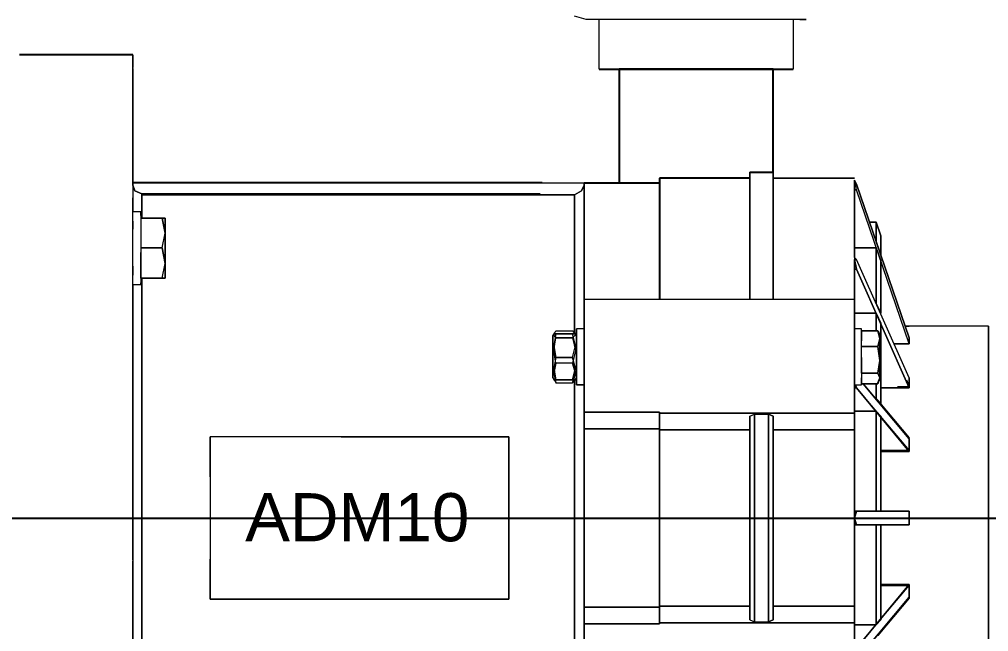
# Model space of a CAD drawing. Header units: inches. Extents: x 13 to 12015, y 11 to 4983.
# Drawn here: x 1334.9 to 1536.3, y 587.4 to 714.6 of the extents above; entities that cross this region are included whole.
import ezdxf

# ---------------------------------------------------------------- set-up
doc = ezdxf.new("R2010")
doc.units = ezdxf.units.IN
doc.header["$MEASUREMENT"] = 0
doc.layers.add('PDF _Геометрия', color=7, linetype='Continuous')
doc.styles.get("Standard").update_dxf_attribs({"font": 'arial.ttf'})

msp = doc.modelspace()

# ---------------------------------------------------------------- linework, layer by layer
for p, q in [((1358.50586, 707.20416), (1334.90913, 707.20418)), ((1455.40345, 704.24896), (1495.68317, 704.24895)), ((1491.54331, 704.24896), (1459.54331, 704.24896)), ((1459.54331, 704.24896), (1459.54331, 680.55585)), ((1491.54331, 682.79343), (1491.54331, 704.24896)), ((1486.6614, 682.7935), (1491.50138, 682.7935)), ((1486.6614, 681.57291), (1467.94658, 681.57291)), ((1467.94658, 681.57291), (1467.94658, 656.34867)), ((1453.72324, 680.55585), (1452.28316, 680.55585)), ((1467.94658, 680.55585), (1453.72324, 680.55585)), ((858.48167, 610.98593), (1657.21842, 610.98593))]:
    msp.add_line(p, q)
at = {"layer": 'PDF _Геометрия', "lineweight": 9}
for points in [[(1454.0472, 714.55622), (1453.09785, 714.55622), (1452.69099, 714.55622), (1450.24979, 715.23433)], [(1497.03933, 714.55622), (1497.98869, 714.55622), (1498.39555, 714.55622), (1497.98869, 714.55622), (1497.03933, 714.55622), (1495.27625, 714.55622), (1492.97068, 714.55622), (1490.25824, 714.55622), (1487.00331, 714.55622), (1483.34152, 714.55622), (1479.54411, 714.55622), (1475.47545, 714.55622), (1471.54242, 714.55622), (1467.745, 714.55622), (1464.08321, 714.55622), (1460.82829, 714.55622), (1457.98023, 714.55622), (1455.81028, 714.55622), (1454.04719, 714.55622), (1453.09784, 714.55622), (1452.69097, 714.55622)], [(1455.40345, 704.24896), (1455.40345, 714.55622)], [(1495.00495, 714.55622), (1494.59808, 714.55622)], [(1495.68317, 714.55622), (1495.68317, 704.24895)], [(1358.50586, 680.7594), (1358.50586, 684.6244), (1358.50586, 691.3373), (1358.50586, 696.82968), (1358.50586, 701.30494), (1358.50586, 704.35626), (1358.50586, 706.39047), (1358.50586, 707.20416), (1358.50586, 706.39047), (1358.50586, 704.55968)], [(1358.50586, 704.35627), (1358.50586, 701.30496), (1358.50586, 696.82969), (1358.50586, 691.33732), (1358.50586, 684.62442), (1358.50586, 680.75941)], [(1491.54331, 684.21749), (1491.54331, 683.40381), (1491.54331, 682.79354)], [(1491.54331, 656.34867), (1491.54331, 664.48552), (1491.54331, 673.63948), (1491.54331, 681.36949), (1491.54331, 684.21738)], [(1358.50586, 680.75934), (1358.50586, 680.14907), (1358.50586, 680.75934), (1443.53593, 680.75934)], [(1519.81898, 647.19478), (1508.83424, 679.13191), (1508.4274, 681.16612), (1508.83424, 680.35244), (1508.4274, 681.16612)], [(1508.42741, 667.13011), (1508.42741, 679.13196), (1508.42741, 680.35249), (1508.42741, 681.16617)], [(1508.42741, 681.16609), (1508.42741, 681.16609)], [(1508.42741, 681.16609), (1508.42741, 681.16609)], [(1358.50586, 680.14912), (1358.50586, 679.33543), (1358.50586, 677.50464), (1358.50586, 674.65674), (1358.50586, 677.50464)], [(1452.28316, 680.55585), (1452.28316, 680.14901), (1452.28316, 680.55585), (1358.50598, 680.55585)], [(1452.28316, 654.72132), (1452.28316, 655.94185), (1452.28316, 663.46843), (1452.28316, 670.38476), (1452.28316, 676.69081), (1452.28316, 680.55585), (1452.28316, 676.69081), (1452.28316, 670.38476), (1452.28316, 663.46843), (1452.28316, 655.94185), (1452.28316, 654.72132), (1452.28316, 654.92474)], [(1452.28316, 680.149), (1452.28316, 679.33531), (1452.28316, 677.50452), (1452.28316, 674.4532), (1452.28316, 670.38478), (1452.28316, 665.29925), (1452.28316, 659.40003), (1452.28316, 652.68713), (1452.28316, 650.24608), (1452.28316, 649.43239), (1452.28316, 647.39818), (1452.28316, 644.34686)], [(1519.81898, 647.19483), (1508.83424, 679.13196), (1508.4274, 679.13196)], [(1508.42741, 679.13196), (1508.83425, 679.13196)], [(1508.42741, 679.13191), (1508.42741, 667.13006), (1508.42741, 665.09585), (1508.42741, 664.689)], [(1519.81895, 648.41536), (1508.8342, 680.35249)], [(1508.83424, 680.35244), (1519.81898, 648.4153)], [(1452.28316, 674.45325), (1452.28316, 677.50457)], [(1358.50586, 659.40015), (1358.50586, 659.80699), (1358.50586, 661.23094), (1358.50586, 663.26515), (1358.50586, 665.70621), (1358.50586, 668.35068), (1358.50586, 670.99516), (1358.50586, 673.02937), (1358.50586, 674.2499), (1358.50586, 674.65674), (1360.13323, 674.65674)], [(1360.13337, 674.65678), (1360.13337, 674.24993), (1360.13337, 673.84309), (1360.13337, 674.65678), (1360.13337, 673.84309), (1360.13337, 672.62256), (1360.13337, 670.99519), (1360.13337, 668.55414), (1360.13337, 665.70624), (1360.13337, 663.26519), (1360.13337, 661.4344), (1360.13337, 660.21387), (1360.13337, 659.40018)], [(1360.13337, 674.65674), (1360.13337, 674.2499), (1360.13337, 673.02937), (1360.13337, 670.99516), (1360.13337, 668.35068), (1360.13337, 665.70621), (1360.13337, 663.26515), (1360.13337, 661.23094), (1360.13337, 659.80699), (1360.13337, 659.40015), (1360.13337, 659.80699)], [(1467.94658, 670.79161), (1467.94658, 676.28399)], [(1365.2189, 673.23285), (1364.60864, 673.23285), (1360.13337, 673.23285), (1364.60864, 673.23285), (1360.13337, 673.23285), (1364.60864, 673.23285)], [(1364.60864, 667.13013), (1365.2189, 670.18145), (1365.2189, 672.41908), (1365.2189, 673.23277)], [(1364.60866, 667.13021), (1365.21893, 670.18153), (1364.60866, 673.23285), (1365.21893, 670.18153), (1365.21893, 672.41917), (1365.21893, 673.23285), (1364.60866, 673.23285)], [(1358.50586, 672.62261), (1358.50586, 670.99524)], [(1512.90255, 672.41902), (1511.47861, 672.41902), (1512.90255, 672.41902), (1512.90255, 671.19849), (1512.90255, 668.3506)], [(1512.9027, 668.3506), (1512.9027, 671.19849), (1512.9027, 672.41902), (1513.91981, 669.57112), (1512.9027, 672.41902), (1513.91981, 669.57112), (1512.9027, 672.41902)], [(1364.60864, 660.82412), (1365.2189, 663.87544), (1365.2189, 667.13018), (1365.2189, 670.1815)], [(1365.2189, 670.18145), (1365.2189, 667.13013), (1365.2189, 663.87539)], [(1364.60866, 660.82409), (1365.21893, 663.87541), (1364.60866, 667.13015), (1365.21893, 663.87541)], [(1508.42741, 665.09585), (1508.42741, 667.13006)], [(1513.91977, 665.70608), (1512.90266, 668.35056)], [(1512.9027, 668.35066), (1513.91981, 665.70618)], [(1364.60864, 660.82404), (1360.13337, 660.82404), (1360.13337, 666.11299), (1360.13337, 660.82404), (1364.60864, 660.82404), (1360.13337, 660.82404), (1364.60864, 660.82404), (1365.2189, 660.82404), (1365.2189, 661.63773), (1365.2189, 663.87536)], [(1452.28316, 665.29925), (1452.28316, 659.40003), (1452.28316, 652.68713), (1452.28316, 650.24608), (1450.65579, 650.24608)], [(1508.83424, 664.68902), (1508.4274, 664.68902), (1508.83424, 662.65481), (1519.81898, 638.04084)], [(1508.42741, 665.09585), (1508.42741, 665.09585)], [(1519.819, 640.07505), (1508.83425, 664.68902), (1508.42741, 664.68902), (1508.42741, 663.67191), (1508.83425, 662.65481)], [(1508.42741, 653.50083), (1508.42741, 662.65479), (1508.42741, 663.67189), (1508.42741, 664.689)], [(1519.81895, 640.07502), (1508.8342, 664.68899)], [(1358.50586, 663.2652), (1358.50586, 661.43441)], [(1365.2189, 663.87544), (1365.2189, 661.63781), (1365.2189, 660.82412)], [(1519.81898, 638.04082), (1508.83424, 662.65479), (1508.4274, 662.65479)], [(1508.42741, 662.65479), (1508.83425, 662.65479)], [(1508.42741, 662.65477), (1508.42741, 653.50082), (1508.42741, 650.24608), (1508.42741, 653.50082)], [(1360.33679, 585.76161), (1360.33679, 593.89846), (1360.33679, 602.44215), (1360.33679, 610.98584), (1360.33679, 619.52953), (1360.33679, 628.07322), (1360.33679, 636.21007), (1360.33679, 643.94008), (1360.33679, 651.05982), (1360.33679, 657.77272), (1360.33679, 660.82404), (1360.33679, 657.77272), (1360.33679, 651.05982), (1360.33679, 643.94008), (1360.33679, 636.21007), (1360.33679, 628.07322), (1360.33679, 619.52953), (1360.33679, 610.98584), (1360.33679, 602.44215), (1360.33679, 593.89846), (1360.33679, 585.76161)], [(1364.60866, 660.82404), (1365.21893, 660.82404), (1364.60866, 660.82404)], [(1364.60866, 660.82404), (1365.21893, 660.82404)], [(1358.50586, 602.23884), (1358.50586, 610.98595), (1358.50586, 619.93648), (1358.50586, 628.6836), (1358.50586, 637.22729), (1358.50586, 645.16071), (1358.50586, 652.6873), (1358.50586, 659.4002)], [(1358.50586, 659.40016), (1358.50586, 652.68726), (1358.50586, 645.16068), (1358.50586, 637.22725), (1358.50586, 628.68355), (1358.50586, 619.93644), (1358.50586, 610.98591), (1358.50586, 602.03537), (1358.50586, 593.28826), (1358.50586, 584.94799), (1358.50586, 576.81114), (1358.50586, 569.28456), (1358.50586, 562.57166), (1358.50586, 569.28456), (1358.50586, 576.81114), (1358.50586, 584.94799), (1358.50586, 593.28826), (1358.50586, 602.03537)], [(1360.13337, 660.21384), (1360.13337, 659.40015), (1358.506, 659.40015)], [(1452.28316, 629.4972), (1452.28316, 631.53141), (1452.28316, 632.95536), (1452.28316, 634.17589), (1452.28316, 636.41352), (1452.28316, 639.26142), (1452.28316, 642.31273), (1452.28316, 645.7709), (1452.28316, 649.02563), (1452.28316, 651.87353), (1452.28316, 654.31459), (1452.28316, 655.73854), (1452.28316, 656.3488), (1452.28316, 656.14538), (1452.28316, 654.92485), (1452.28316, 656.14538), (1452.28316, 656.3488), (1452.28316, 655.73854), (1452.28316, 654.11117), (1452.28316, 651.87353), (1452.28316, 649.02563), (1452.28316, 645.7709), (1452.28316, 642.31273), (1452.28316, 639.26142), (1452.28316, 636.61694), (1452.28316, 634.58273), (1452.28316, 632.95536)], [(1508.42741, 656.34867), (1452.28316, 656.34867)], [(1452.28316, 654.51796), (1452.28316, 654.9248)], [(1513.91977, 653.50089), (1512.90266, 655.53511)], [(1512.9027, 655.53502), (1513.91981, 653.50081)], [(1508.42741, 653.50089), (1512.90268, 653.50089), (1508.42741, 653.50089), (1508.42741, 653.70431)], [(1508.42741, 653.70431), (1508.42741, 653.50089)], [(1519.81895, 650.85632), (1519.00527, 650.85632)], [(1519.0053, 650.85632), (1519.81898, 650.85632)], [(1536.29602, 650.85632), (1536.29602, 650.24605), (1536.29602, 648.41526), (1536.29602, 645.56737), (1536.29602, 641.49894), (1536.29602, 636.61683), (1536.29602, 630.92104), (1536.29602, 624.61498), (1536.29602, 617.90208), (1536.29602, 610.98576), (1536.29602, 617.90208), (1536.29602, 624.61498), (1536.29602, 630.92104), (1536.29602, 636.61683), (1536.29602, 641.49894), (1536.29602, 645.56737), (1536.29602, 648.41526), (1536.29602, 650.24605), (1536.29602, 650.85632), (1519.8189, 650.85632)], [(1445.77353, 648.82226), (1446.18038, 649.43253)], [(1445.97715, 649.22901), (1445.77373, 648.61875)], [(1446.38398, 648.41544), (1445.97714, 649.0257), (1446.18056, 649.43254), (1446.38398, 649.83939)], [(1446.38398, 649.22901), (1445.97714, 646.78796), (1446.38398, 644.34691)], [(1446.38398, 649.22901), (1445.97714, 649.22901), (1446.38398, 649.22901)], [(1446.38398, 649.83933), (1449.84214, 649.83933)], [(1446.38398, 649.22901), (1449.84214, 649.22901)], [(1449.842, 649.83933), (1450.24884, 649.43249), (1450.45226, 649.02564), (1449.842, 648.41538)], [(1449.842, 649.22901), (1450.45226, 649.22901), (1449.842, 649.22901)], [(1449.842, 644.3469), (1450.45226, 646.78795), (1449.842, 649.22901)], [(1450.65586, 648.61878), (1450.65586, 648.8222), (1450.65586, 648.61878), (1450.65586, 647.39825), (1450.65586, 645.56746), (1450.65586, 643.32982), (1450.65586, 641.49903), (1450.65586, 640.27851), (1450.24902, 639.46482)], [(1450.24903, 649.4325), (1450.65588, 648.82224)], [(1450.65586, 640.07508), (1450.65586, 640.68535), (1450.65586, 642.31272), (1450.65586, 644.34693), (1450.65586, 646.58456), (1450.65586, 648.21193), (1450.65586, 648.61878), (1450.45244, 649.22904)], [(1450.65586, 644.3469), (1450.65586, 647.39822), (1450.65586, 649.43243), (1450.65586, 650.24611), (1450.65586, 649.43243), (1450.65586, 648.61874)], [(1450.65586, 648.61871), (1450.65586, 649.43239), (1450.65586, 650.04266), (1450.65586, 649.43239), (1450.65586, 647.6016), (1450.65586, 644.34686), (1450.65586, 641.29555), (1450.65586, 639.46475), (1450.65586, 638.85449), (1450.65586, 639.46475), (1450.65586, 640.07502), (1450.65586, 639.46475), (1450.65586, 638.65107), (1450.65586, 639.46475), (1450.65586, 641.49897), (1450.65586, 644.34686)], [(1450.65586, 648.61885), (1450.65586, 649.02569), (1450.65586, 648.61885)], [(1509.8513, 650.24608), (1508.42735, 650.24608)], [(1508.42741, 644.3469), (1508.42741, 647.39822), (1508.42741, 649.43243), (1508.42741, 650.24611)], [(1509.8513, 644.3469), (1509.8513, 647.39822), (1509.8513, 649.43243), (1509.8513, 650.24611)], [(1509.8513, 647.60171), (1509.8513, 649.4325), (1509.8513, 649.83934)], [(1513.71636, 649.22901), (1513.30951, 649.83928)], [(1513.30953, 649.83925), (1513.51295, 649.63583)], [(1513.71636, 648.82219), (1513.71636, 649.22903), (1513.71636, 648.21193)], [(1513.71636, 645.16055), (1513.71636, 647.39818), (1513.71636, 648.82213)], [(1446.38398, 643.12649), (1445.97714, 645.77097), (1446.38398, 648.41545)], [(1449.842, 648.41544), (1450.45226, 645.77096), (1449.842, 643.12649)], [(1452.28316, 602.23879), (1452.28316, 610.98591), (1452.28316, 619.93644), (1452.28316, 628.68355), (1452.28316, 637.22725), (1452.28316, 638.85461), (1452.28316, 638.65119), (1452.28316, 638.85461), (1452.28316, 640.48198), (1452.28316, 642.92304), (1452.28316, 645.97436), (1452.28316, 646.78804)], [(1513.71636, 640.07508), (1513.71636, 641.49902), (1513.71636, 643.73666), (1513.30951, 646.58456), (1513.71636, 643.73666)], [(1513.71636, 648.21195), (1513.71636, 646.17774), (1513.71636, 643.73668)], [(1519.81895, 647.19484), (1519.81895, 647.8051), (1519.81895, 648.41536), (1519.81895, 647.8051), (1519.81895, 647.19484), (1516.76763, 647.19484)], [(1516.76776, 647.19478), (1519.81908, 647.19478)], [(1509.8513, 641.2956), (1509.8513, 644.34692), (1509.8513, 646.38113)], [(1513.71636, 640.68526), (1513.71636, 642.51605), (1513.71636, 645.16052)], [(1446.38398, 644.3469), (1445.97714, 642.10926), (1446.38398, 639.66821)], [(1446.38398, 643.12645), (1445.97714, 641.09224), (1446.38398, 639.05803), (1449.84214, 639.05803)], [(1449.842, 639.66819), (1450.45226, 642.10925), (1449.842, 644.34688)], [(1449.842, 643.12649), (1450.45226, 641.09228), (1449.842, 639.05807)], [(1452.28316, 644.3469), (1452.28316, 641.499), (1452.28316, 639.46479), (1452.28316, 638.6511)], [(1452.28316, 642.92308), (1452.28316, 643.1265)], [(1508.42741, 644.34692), (1508.42741, 641.49902), (1508.42741, 639.46481), (1508.42741, 638.65113), (1509.85136, 638.65113)], [(1508.42741, 643.94007), (1508.42741, 644.34691)], [(1509.8513, 644.34691), (1509.8513, 641.49902), (1509.8513, 639.4648), (1509.8513, 638.65112), (1509.8513, 638.85454), (1513.30946, 638.85454)], [(1513.71631, 643.73656), (1513.30946, 641.09208), (1509.8513, 641.09208), (1509.8513, 643.93998), (1509.8513, 641.09208), (1513.30946, 641.09208)], [(1513.30953, 641.09208), (1513.71637, 643.73656)], [(1513.30953, 638.85454), (1513.30953, 639.05796), (1513.71637, 640.07507), (1513.71637, 639.66823), (1513.71637, 640.68533)], [(1445.77353, 640.07502), (1445.97696, 639.66818)], [(1446.18057, 639.46485), (1445.77372, 640.27854)], [(1446.38398, 639.66819), (1445.97714, 639.66819), (1446.38398, 639.66819)], [(1445.97715, 639.87168), (1446.18058, 639.46484), (1446.384, 639.05799)], [(1446.38398, 639.66819), (1449.84214, 639.66819)], [(1449.842, 639.05803), (1450.24884, 639.46487), (1450.45226, 639.87171)], [(1449.842, 639.66819), (1450.45226, 639.66819), (1449.842, 639.66819)], [(1450.45224, 639.66819), (1450.65566, 640.07503)], [(1452.28316, 638.6512), (1450.65579, 638.6512)], [(1450.65586, 638.65113), (1452.28323, 638.65113)], [(1452.28316, 640.07502), (1452.28316, 639.46475)], [(1452.28316, 638.85461), (1452.28316, 637.22725), (1452.28316, 628.68355), (1452.28316, 619.93644), (1452.28316, 610.98591), (1452.28316, 602.03537), (1452.28316, 593.28826), (1452.28316, 584.94799), (1452.28316, 583.32062)], [(1452.28316, 583.11712), (1452.28316, 584.74449), (1452.28316, 593.28818), (1452.28316, 602.03529), (1452.28316, 610.98582), (1452.28316, 619.93636), (1452.28316, 628.68347), (1452.28316, 637.02374), (1452.28316, 638.65111)], [(1452.28316, 619.93631), (1452.28316, 628.68342), (1452.28316, 637.02369), (1452.28316, 638.65106)], [(1508.42741, 639.46478), (1508.42741, 640.07504)], [(1508.42741, 633.15878), (1508.42741, 638.04089), (1508.42741, 638.65115)], [(1508.83425, 638.04086), (1508.63082, 638.65113), (1508.83425, 638.04086), (1519.81899, 624.81848)], [(1513.71631, 640.07507), (1513.30946, 638.85454), (1509.8513, 638.85454), (1509.8513, 640.07507), (1509.8513, 638.85454)], [(1509.8513, 639.05795), (1509.8513, 638.85453), (1509.8513, 639.4648), (1509.8513, 640.07506)], [(1510.25813, 638.85454), (1519.81893, 627.46295)], [(1519.81895, 627.463), (1510.25815, 638.85459)], [(1513.30953, 639.05795), (1513.71637, 639.66822)], [(1519.81895, 638.04081), (1519.81895, 639.26133), (1519.81895, 640.07502), (1519.81895, 639.26133), (1519.81895, 638.04081), (1513.91974, 638.04081)], [(1519.20871, 639.66827), (1519.81898, 638.24432), (1517.37792, 638.24432)], [(1517.378, 638.24438), (1519.81905, 638.24438), (1519.81905, 639.26148), (1519.81905, 640.07517)], [(1519.20869, 639.66832), (1519.81895, 638.24438), (1519.81895, 639.26148), (1519.81895, 640.07517)], [(1519.81898, 624.81851), (1508.83424, 638.04089), (1508.4274, 638.04089)], [(1508.42741, 633.15879), (1508.42741, 622.98773), (1508.42741, 612.40982), (1508.42741, 622.98773), (1508.42741, 633.15879), (1508.42741, 638.0409)], [(1508.42741, 638.04089), (1508.83425, 638.04089)], [(1513.91977, 638.04089), (1519.81898, 638.04089)], [(1511.88543, 634.37932), (1519.81886, 625.02195)], [(1511.88552, 634.37929), (1519.81895, 625.02191), (1519.81895, 626.24244), (1519.81895, 627.66639)], [(1513.91977, 634.78607), (1512.90266, 635.80318)], [(1512.9027, 635.80314), (1513.91981, 634.78603)], [(1467.94658, 632.95536), (1452.28315, 632.95536)], [(1452.28316, 632.95543), (1467.9466, 632.95543)], [(1452.28316, 629.49721), (1452.28316, 620.34325), (1452.28316, 610.98587), (1452.28316, 601.6285), (1452.28316, 592.47454), (1452.28316, 601.83192), (1452.28316, 610.98587), (1452.28316, 620.34325), (1452.28316, 629.49721), (1452.28316, 631.53142), (1452.28316, 632.95537)], [(1467.94658, 632.95543), (1467.94658, 631.53148), (1467.94658, 629.49727)], [(1467.94658, 629.49713), (1467.94658, 620.34318), (1467.94658, 610.9858), (1467.94658, 601.62842), (1467.94658, 592.47447), (1467.94658, 601.62842), (1467.94658, 610.9858), (1467.94658, 620.13975), (1467.94658, 629.49713), (1467.94658, 631.53134), (1467.94658, 632.95529)], [(1467.94658, 629.29386), (1467.94658, 631.53149), (1467.94658, 632.75202), (1467.94658, 631.53149), (1467.94658, 629.29386), (1467.94658, 627.86991)], [(1467.94658, 632.75188), (1467.94658, 631.53135), (1467.94658, 629.29372), (1486.66133, 629.29372), (1467.94658, 629.29372)], [(1467.94658, 629.29369), (1467.94658, 624.81843), (1467.94658, 629.29369), (1467.94658, 631.53133), (1467.94658, 632.75185)], [(1508.42741, 632.75195), (1467.94659, 632.75195)], [(1467.94659, 632.75188), (1508.42741, 632.75188), (1508.42741, 631.53135), (1508.42741, 629.29372), (1508.42741, 620.13976), (1508.42741, 610.98581), (1508.42741, 601.62843), (1508.42741, 592.6779), (1508.42741, 601.83185), (1508.42741, 610.98581), (1508.42741, 620.13976), (1508.42741, 629.29372), (1508.42741, 631.53135), (1508.42741, 632.75188)], [(1486.6614, 593.49157), (1486.6614, 600.40789), (1486.6614, 610.9858), (1486.6614, 621.5637), (1486.6614, 632.1416), (1487.67851, 632.54845)], [(1486.6614, 632.1416), (1487.67851, 632.54845), (1490.5264, 632.54845), (1491.54351, 632.1416), (1491.54351, 631.53134), (1491.54351, 630.92108)], [(1487.67846, 632.54853), (1490.52636, 632.54853)], [(1491.54335, 632.14169), (1490.52624, 632.54853), (1490.52624, 621.97063), (1490.52624, 610.98588), (1490.52624, 600.00114), (1490.52624, 593.49166), (1490.52624, 600.00114), (1490.52624, 610.98588), (1490.52624, 621.97063), (1490.52624, 632.54853)], [(1498.45977, 629.29387), (1508.42741, 629.29387), (1508.42741, 631.5315), (1508.42741, 632.54861), (1508.42741, 622.98781), (1508.42741, 612.61333), (1508.42741, 622.98781), (1508.42741, 632.54861), (1508.42741, 631.5315), (1508.42741, 629.29387)], [(1509.64789, 633.15885), (1512.90263, 633.15885), (1513.91974, 632.14174)], [(1512.9027, 633.15885), (1509.64796, 633.15885)], [(1513.91977, 632.14178), (1512.90266, 633.15889)], [(1519.81903, 612.4099), (1513.91981, 612.4099), (1512.9027, 612.4099), (1512.9027, 622.9878), (1512.9027, 633.15886), (1512.9027, 622.9878), (1512.9027, 612.4099), (1513.91981, 612.4099)], [(1491.54331, 593.49159), (1491.54331, 602.03528), (1491.54331, 614.44398), (1491.54331, 626.85267), (1491.54331, 632.14162)], [(1491.54331, 632.1416), (1491.54331, 631.53134), (1491.54331, 630.92108)], [(1467.94658, 629.49721), (1452.28315, 629.49721)], [(1452.28316, 592.47453), (1452.28316, 601.62848), (1452.28316, 610.98586), (1452.28316, 620.34323), (1452.28316, 629.49719), (1452.28316, 620.13981), (1452.28316, 610.98586), (1452.28316, 601.62848), (1452.28316, 592.47453), (1452.28316, 590.44031), (1452.28316, 589.01637)], [(1452.28316, 629.49713), (1467.9466, 629.49713)], [(1467.94658, 592.4746), (1467.94658, 601.62856), (1467.94658, 610.98593), (1467.94658, 620.34331), (1467.94658, 629.49726), (1467.94658, 620.34331), (1467.94658, 610.98593), (1467.94658, 601.83198), (1467.94658, 592.4746), (1467.94658, 590.44039), (1467.94658, 589.01644)], [(1467.94658, 629.29379), (1467.94658, 627.86984)], [(1467.94659, 589.21985), (1508.42741, 589.21985), (1508.42741, 590.44038), (1508.42741, 592.67801), (1508.42741, 601.83197), (1508.42741, 610.98592), (1508.42741, 620.3433), (1508.42741, 629.29383), (1508.42741, 620.13988), (1508.42741, 610.98592), (1508.42741, 601.83197), (1508.42741, 592.67801), (1508.42741, 590.44038), (1508.42741, 589.21985)], [(1486.6614, 628.48016), (1486.6614, 621.56384), (1486.6614, 610.98594), (1486.6614, 600.40803), (1486.6614, 589.83013), (1487.67851, 589.42329)], [(1491.54335, 589.83004), (1490.52624, 589.4232), (1490.52624, 600.0011), (1490.52624, 610.98585), (1490.52624, 621.9706), (1490.52624, 628.48007), (1490.52624, 621.9706), (1490.52624, 610.98585), (1490.52624, 600.0011), (1490.52624, 589.4232)], [(1491.54331, 628.48014), (1491.54331, 619.93645), (1491.54331, 607.52775), (1491.54331, 595.11906), (1491.54331, 589.83011)], [(1508.42741, 629.29379), (1498.45977, 629.29379)], [(1374.57611, 619.52963), (1374.57611, 627.8699), (1374.57611, 594.10198), (1374.57611, 602.44225)], [(1436.61958, 627.8699), (1374.57611, 627.8699), (1374.57611, 594.10198)], [(1436.61974, 602.44217), (1436.61974, 594.1019), (1436.61974, 627.86983), (1436.61974, 594.1019), (1374.57627, 594.1019)], [(1401.79079, 627.8699), (1436.61974, 627.86983), (1401.79079, 627.8699)], [(1436.61974, 619.52956), (1436.61974, 627.86983)], [(1519.81895, 624.81853), (1519.81895, 626.24247), (1519.81895, 627.463), (1519.81895, 626.24247), (1519.81895, 624.81853), (1513.91974, 624.81853)], [(1513.91977, 625.02191), (1519.81898, 625.02191), (1519.81898, 626.24244), (1519.81898, 627.66639)], [(1519.81895, 625.02191), (1513.91974, 625.02191)], [(1513.91977, 624.81843), (1519.81898, 624.81843)], [(1374.57611, 619.32614), (1374.57611, 610.98587), (1374.57611, 602.6456)], [(1436.61974, 602.64566), (1436.61974, 610.98593), (1436.61974, 619.3262)], [(1452.28316, 619.73294), (1452.28316, 610.98582), (1452.28316, 602.03529), (1452.28316, 593.28818), (1452.28316, 584.74449), (1452.28316, 583.11712), (1452.28316, 583.32054), (1452.28316, 583.11712), (1452.28316, 581.48975), (1452.28316, 579.04869), (1452.28316, 575.99737), (1452.28316, 575.18369)], [(1467.94658, 620.1398), (1467.94658, 612.61321)], [(1512.90266, 612.4099), (1508.83424, 612.4099), (1508.4274, 612.4099)], [(1519.81898, 609.56193), (1508.83424, 609.56193), (1508.4274, 610.98587), (1508.83424, 612.40982), (1508.4274, 612.40982)], [(1508.83424, 612.40982), (1508.4274, 612.00298), (1508.4274, 610.98587)], [(1519.81898, 612.40981), (1508.83424, 612.40981), (1508.4274, 610.98586), (1508.83424, 609.56191), (1508.4274, 609.56191)], [(1508.42741, 610.98595), (1508.42741, 612.00305), (1508.42741, 612.4099), (1508.83425, 612.4099)], [(1508.42741, 612.4099), (1508.83425, 612.4099), (1512.90268, 612.4099)], [(1508.42741, 610.9859), (1508.42741, 612.00301), (1508.83425, 612.40985)], [(1508.83425, 612.40982), (1508.42741, 612.40982), (1508.42741, 612.00298), (1508.42741, 610.98587)], [(1513.91979, 612.40982), (1512.90268, 612.40982), (1508.42741, 612.40982), (1508.83425, 612.40982), (1519.819, 612.40982)], [(1512.9027, 612.40982), (1508.42744, 612.40982)], [(1508.8342, 612.40982), (1519.81895, 612.40982), (1519.81895, 610.98587), (1519.81895, 609.56193)], [(1508.8342, 609.56191), (1519.81895, 609.56191), (1519.81895, 610.98586), (1519.81895, 612.40981)], [(1508.83424, 612.4099), (1519.81898, 612.4099)], [(1512.90266, 612.40982), (1513.91977, 612.40982), (1519.81898, 612.40982), (1519.81898, 611.59614), (1519.81898, 610.98587)], [(1519.81895, 610.9859), (1519.81895, 611.79959), (1519.81895, 612.40985), (1513.91974, 612.40985)], [(1519.81895, 612.40982), (1513.91974, 612.40982)], [(1508.83424, 609.56191), (1508.4274, 609.96875), (1508.4274, 610.98586)], [(1508.83425, 609.56191), (1508.42741, 609.56191), (1508.42741, 609.96875), (1508.42741, 610.98586)], [(1508.42741, 610.98583), (1508.42741, 609.96872), (1508.83425, 609.56188)], [(1508.42741, 610.98578), (1508.42741, 609.96868), (1508.42741, 609.56183), (1508.83425, 609.56183)], [(1512.90266, 609.56191), (1513.91977, 609.56191), (1519.81898, 609.56191), (1519.81898, 610.37559), (1519.81898, 610.98586)], [(1519.81895, 610.98583), (1519.81895, 610.17214), (1519.81895, 609.56188), (1513.91974, 609.56188)], [(1536.29602, 571.11541), (1536.29602, 571.72568), (1536.29602, 573.55647), (1536.29602, 576.40437), (1536.29602, 580.47279), (1536.29602, 585.3549), (1536.29602, 591.05069), (1536.29602, 597.35675), (1536.29602, 604.06965), (1536.29602, 610.98597), (1536.29602, 604.06965), (1536.29602, 597.35675), (1536.29602, 591.05069), (1536.29602, 585.3549), (1536.29602, 580.47279), (1536.29602, 576.40437), (1536.29602, 573.55647), (1536.29602, 571.72568), (1536.29602, 571.11541), (1519.8189, 571.11541)], [(1467.94658, 601.83194), (1467.94658, 609.35852)], [(1498.45977, 592.67786), (1508.42741, 592.67786), (1508.42741, 590.44023), (1508.42741, 589.42313), (1508.42741, 598.98392), (1508.42741, 609.35841), (1508.42741, 598.98392), (1508.42741, 589.42313), (1508.42741, 590.44023), (1508.42741, 592.67786)], [(1512.90266, 609.56183), (1508.83424, 609.56183), (1508.4274, 609.56183)], [(1508.42741, 588.81294), (1508.42741, 598.98401), (1508.42741, 609.56191), (1508.42741, 598.98401), (1508.42741, 588.81294), (1508.42741, 583.93083)], [(1513.91979, 609.56191), (1512.90268, 609.56191), (1508.42741, 609.56191), (1508.83425, 609.56191), (1519.819, 609.56191)], [(1508.42741, 609.56183), (1508.83425, 609.56183), (1512.90268, 609.56183)], [(1512.9027, 609.56191), (1508.42744, 609.56191)], [(1508.83424, 609.56183), (1519.81898, 609.56183)], [(1519.81903, 609.56183), (1513.91981, 609.56183), (1512.9027, 609.56183), (1512.9027, 598.98393), (1512.9027, 588.81287), (1512.9027, 598.98393), (1512.9027, 609.56183), (1513.91981, 609.56183)], [(1519.81895, 609.56191), (1513.91974, 609.56191)], [(1452.28316, 602.03542), (1452.28316, 593.28831), (1452.28316, 584.94804), (1452.28316, 583.32067)], [(1467.94658, 592.67804), (1467.94658, 597.15331), (1467.94658, 592.67804), (1467.94658, 590.4404), (1467.94658, 589.21988)], [(1519.81898, 597.15322), (1508.83424, 583.93084), (1508.4274, 583.93084)], [(1508.83425, 583.93087), (1508.63082, 583.3206), (1508.83425, 583.93087), (1519.81899, 597.15325)], [(1511.88543, 587.59241), (1519.81886, 596.94978)], [(1511.88552, 587.59244), (1519.81895, 596.94982), (1519.81895, 595.72929), (1519.81895, 594.30534)], [(1519.81895, 597.15321), (1519.81895, 595.72926), (1519.81895, 594.50873), (1519.81895, 595.72926), (1519.81895, 597.15321), (1513.91974, 597.15321)], [(1519.81895, 596.94982), (1513.91974, 596.94982)], [(1513.91977, 597.15331), (1519.81898, 597.15331)], [(1513.91977, 596.94982), (1519.81898, 596.94982), (1519.81898, 595.72929), (1519.81898, 594.30534)], [(1374.57611, 594.1019), (1436.61958, 594.1019), (1374.57611, 594.1019)], [(1467.94658, 592.67794), (1467.94658, 594.10189)], [(1467.94658, 592.67787), (1467.94658, 590.44024), (1467.94658, 589.21971), (1467.94658, 590.44024), (1467.94658, 592.67787), (1467.94658, 594.10182)], [(1510.25813, 583.11719), (1519.81893, 594.50878)], [(1519.81895, 594.50873), (1510.25815, 583.11714)], [(1467.94658, 592.47453), (1452.28315, 592.47453)], [(1452.28316, 592.4746), (1467.9466, 592.4746)], [(1452.28316, 592.47453), (1452.28316, 590.44032), (1452.28316, 589.01637), (1452.28316, 587.79585), (1452.28316, 585.55821)], [(1467.94658, 589.21985), (1467.94658, 590.44038), (1467.94658, 592.67801), (1486.66133, 592.67801), (1467.94658, 592.67801)], [(1467.94658, 589.0163), (1467.94658, 590.44025), (1467.94658, 592.47446)], [(1508.42741, 592.67794), (1498.45977, 592.67794)], [(1486.6614, 589.83013), (1487.67851, 589.42329), (1490.5264, 589.42329), (1491.54351, 589.83013), (1491.54351, 590.44039), (1491.54351, 591.05066)], [(1491.54331, 589.83013), (1491.54331, 590.44039), (1491.54331, 591.05066)], [(1467.94658, 589.01637), (1452.28315, 589.01637)], [(1452.28316, 587.389), (1452.28316, 589.01637)], [(1452.28316, 589.0163), (1467.9466, 589.0163)], [(1508.42741, 589.21979), (1467.94659, 589.21979)], [(1487.67846, 589.4232), (1490.52636, 589.4232)], [(1508.42741, 585.35485), (1508.42741, 587.59248), (1508.42741, 589.21985), (1508.42741, 587.99933), (1508.42741, 585.76169)], [(1508.42741, 588.81295), (1508.42741, 583.93084), (1508.42741, 583.32058)], [(1509.64789, 588.81289), (1512.90263, 588.81289), (1513.91974, 589.82999)], [(1512.9027, 588.81289), (1509.64796, 588.81289)], [(1513.91977, 589.82995), (1512.90266, 588.81284)]]:
    msp.add_lwpolyline(points, dxfattribs=at)
for points in [[(1486.6614, 656.34874), (1486.6614, 662.85822), (1486.6614, 670.3848), (1486.6614, 677.0977), (1486.6614, 682.7935), (1486.6614, 677.0977), (1486.6614, 670.3848), (1486.6614, 662.85822)], [(1491.54331, 656.34878), (1491.54331, 663.2651), (1491.54331, 671.19853), (1491.54331, 678.11485), (1491.54331, 684.21749), (1491.54331, 678.11485), (1491.54331, 671.19853), (1491.54331, 663.06168)], [(1491.54331, 656.34874), (1491.54331, 662.85822), (1491.54331, 670.3848), (1491.54331, 677.0977), (1491.54331, 682.7935), (1491.54331, 677.0977), (1491.54331, 670.3848), (1491.54331, 662.85822)], [(1508.42727, 681.57291), (1491.54331, 681.57291)], [(1443.12922, 678.31838), (1360.33679, 678.31838), (1358.91284, 678.92865), (1358.50599, 680.14917), (1358.91284, 678.92865), (1360.33679, 678.31838), (1360.33679, 677.30128), (1360.33679, 675.47048), (1360.33679, 673.23285), (1360.33679, 675.47048), (1360.33679, 677.30128), (1360.33679, 678.31838)], [(1360.33685, 678.11489), (1450.24903, 678.11489), (1450.24903, 677.30121), (1450.24903, 675.47042), (1450.24903, 672.4191), (1450.24903, 668.35068), (1450.24903, 663.46857), (1450.24903, 657.77277), (1450.24903, 651.05987), (1450.24903, 649.22908), (1450.24903, 651.05987), (1450.24903, 657.77277), (1450.24903, 663.46857), (1450.24903, 668.35068), (1450.24903, 672.4191), (1450.24903, 675.47042), (1450.24903, 677.30121), (1450.24903, 678.11489), (1451.67298, 678.92858), (1452.28325, 680.14911), (1451.67298, 678.92858), (1450.24903, 678.11489)], [(1364.60864, 673.23285), (1365.2189, 673.23285)], [(1365.2189, 663.87544), (1365.2189, 661.63781), (1365.2189, 660.82412), (1365.2189, 661.84123), (1365.2189, 663.87544), (1365.2189, 666.72334), (1365.2189, 670.1815), (1365.2189, 672.62255), (1365.2189, 673.23282), (1365.2189, 672.41913), (1365.2189, 670.1815), (1365.2189, 667.53702)], [(1365.2189, 667.13015), (1365.2189, 669.57121), (1365.2189, 671.19858), (1365.2189, 671.80884), (1365.2189, 671.19858), (1365.2189, 669.57121), (1365.2189, 667.13015), (1365.2189, 664.48568), (1365.2189, 662.85831), (1365.2189, 662.45146), (1365.2189, 662.85831), (1365.2189, 664.48568)], [(1365.2189, 667.13015), (1365.2189, 669.36779), (1365.2189, 671.19858), (1365.2189, 671.80884), (1365.2189, 671.19858), (1365.2189, 669.36779), (1365.2189, 667.13015), (1365.2189, 664.6891), (1365.2189, 663.06173), (1365.2189, 662.45146), (1365.2189, 663.06173), (1365.2189, 664.6891)], [(1513.91977, 665.70613), (1513.91977, 668.55403), (1513.91977, 669.57114), (1512.90266, 672.41903), (1513.91977, 669.57114), (1513.91977, 668.55403)], [(1364.60864, 667.13015), (1360.13337, 667.13015)], [(1512.90268, 667.13008), (1508.42741, 667.13008)], [(1513.91981, 664.4856), (1512.9027, 667.13008), (1512.9027, 662.04455), (1512.9027, 655.53507), (1512.9027, 662.04455), (1512.9027, 667.13008)], [(1508.83424, 664.68902), (1508.4274, 665.09586), (1508.4274, 664.68902)], [(1513.91977, 653.50086), (1513.91977, 659.80692), (1513.91977, 664.48561), (1513.91977, 659.80692)], [(1508.42741, 632.75188), (1508.42741, 633.97241), (1508.42741, 636.21004), (1508.42741, 639.05794), (1508.42741, 642.31268), (1508.42741, 645.77084), (1508.42741, 649.02558), (1508.42741, 652.0769), (1508.42741, 654.31453), (1508.42741, 655.9419), (1508.42741, 656.34874), (1508.42741, 656.14532), (1508.42741, 654.72137), (1508.42741, 654.31453), (1508.42741, 655.73848), (1508.42741, 654.31453), (1508.42741, 654.72137), (1508.42741, 655.9419), (1508.42741, 656.34874), (1508.42741, 655.9419), (1508.42741, 654.31453), (1508.42741, 651.87347), (1508.42741, 649.02558), (1508.42741, 645.77084), (1508.42741, 642.10926), (1508.42741, 639.05794), (1508.42741, 636.61688), (1508.42741, 634.37925)], [(1513.91981, 651.46668), (1512.9027, 653.50089), (1512.9027, 649.83931), (1512.9027, 653.50089)], [(1513.91977, 634.78612), (1513.91977, 643.53323), (1513.91977, 651.46666), (1513.91977, 643.53323)], [(1445.77353, 641.49909), (1445.77353, 643.32988), (1445.77353, 645.56751), (1445.77353, 647.3983), (1445.77353, 648.61883), (1445.77353, 648.82225), (1445.77353, 648.61883), (1445.77353, 647.3983), (1445.77353, 645.56751), (1445.77353, 643.32988), (1445.77353, 641.49909), (1445.77353, 640.27856)], [(1445.77353, 644.3469), (1445.77353, 642.10926), (1445.77353, 640.68531), (1445.77353, 640.07505), (1445.77353, 640.68531), (1445.77353, 642.10926), (1445.77353, 644.3469), (1445.77353, 646.78795), (1445.77353, 648.2119), (1445.77353, 648.61874), (1445.77353, 648.2119), (1445.77353, 646.78795)], [(1445.77353, 644.3469), (1445.77353, 642.31268), (1445.77353, 640.68531), (1445.77353, 640.07505), (1445.77353, 640.68531), (1445.77353, 642.31268), (1445.77353, 644.3469), (1445.77353, 646.58453), (1445.77353, 648.2119), (1445.77353, 648.61874), (1445.77353, 648.2119), (1445.77353, 646.58453)], [(1449.84214, 648.41544), (1446.38398, 648.41544), (1445.97714, 649.0257), (1446.38398, 649.83939), (1449.84214, 649.83939), (1450.4524, 649.0257)], [(1449.84214, 649.22901), (1446.38398, 649.22901), (1445.97714, 649.22901), (1446.38398, 649.22901), (1449.84214, 649.22901), (1450.4524, 649.22901)], [(1449.84214, 649.22901), (1446.38398, 649.22901), (1445.97714, 646.78796), (1446.38398, 644.34691), (1449.84214, 644.34691), (1450.4524, 646.78796)], [(1450.24903, 649.63593), (1450.24903, 649.22909)], [(1450.65586, 640.27858), (1450.65586, 638.85463), (1450.65586, 640.482), (1450.65586, 642.92306), (1450.65586, 645.56753), (1450.65586, 648.61885), (1450.65586, 649.02569), (1450.65586, 648.61885), (1450.65586, 645.97437), (1450.65586, 642.92306), (1450.65586, 640.482), (1450.65586, 638.85463), (1450.65586, 638.65121), (1450.65586, 638.85463)], [(1509.8513, 649.83934), (1509.8513, 647.80512)], [(1513.30946, 649.83925), (1509.8513, 649.83925)], [(1513.30953, 649.83928), (1513.71637, 648.21191), (1513.30953, 646.58454), (1513.71637, 648.21191)], [(1513.71636, 640.68526), (1513.71636, 643.53315), (1513.71636, 645.77079), (1513.71636, 647.39816), (1513.71636, 648.21184), (1513.71636, 648.61868), (1513.71636, 648.21184), (1513.71636, 645.36395), (1513.71636, 643.12631), (1513.71636, 641.49894), (1513.71636, 640.48184), (1513.71636, 640.27841)], [(1445.77353, 641.49909), (1445.77353, 644.14356), (1445.77353, 646.17777), (1445.77353, 647.3983), (1445.77353, 648.21199), (1445.77353, 647.3983), (1445.77353, 644.75383), (1445.77353, 642.71961), (1445.77353, 641.49909), (1445.77353, 640.6854)], [(1445.77353, 642.51625), (1445.77353, 641.49915), (1445.77353, 642.51625), (1445.77353, 644.55047), (1445.77353, 646.58468), (1445.77353, 647.39836), (1445.77353, 646.58468), (1445.77353, 644.55047)], [(1445.77353, 647.39819), (1445.77353, 646.38109), (1445.77353, 644.34688), (1445.77353, 642.31266), (1445.77353, 641.49898), (1445.77353, 642.31266), (1445.77353, 644.34688), (1445.77353, 646.38109)], [(1445.77353, 647.39819), (1445.77353, 645.97425), (1445.77353, 644.34688), (1445.77353, 642.92293), (1445.77353, 641.49898), (1445.77353, 642.92293), (1445.77353, 644.34688), (1445.77353, 645.97425)], [(1445.77353, 642.51625), (1445.77353, 641.90599), (1445.77353, 642.51625), (1445.77353, 643.9402), (1445.77353, 646.58468), (1445.77353, 646.99152), (1445.77353, 646.58468), (1445.77353, 644.95731)], [(1449.84214, 643.12649), (1446.38398, 643.12649), (1445.97714, 645.77097), (1446.38398, 648.41545), (1449.84214, 648.41545), (1450.4524, 645.77097)], [(1452.28316, 632.95539), (1452.28316, 634.17591), (1452.28316, 636.41355), (1452.28316, 639.26144), (1452.28316, 642.51618), (1452.28316, 645.77092), (1452.28316, 646.78803), (1452.28316, 645.97435), (1452.28316, 642.31276), (1452.28316, 639.26144), (1452.28316, 636.82039), (1452.28316, 634.58276)], [(1513.30946, 646.58454), (1509.8513, 646.58454)], [(1513.71636, 640.88867), (1513.71636, 641.09209), (1513.71636, 642.31262), (1513.71636, 643.93999), (1513.71636, 645.77078), (1513.71636, 647.19473), (1513.71636, 648.00841), (1513.71636, 647.80499), (1513.71636, 646.58446), (1513.71636, 644.95709), (1513.71636, 643.1263), (1513.71636, 641.49893)], [(1513.71636, 640.88867), (1513.71636, 641.70235), (1513.71636, 642.71946), (1513.71636, 643.93999), (1513.71636, 645.16052), (1513.71636, 646.58446), (1513.71636, 648.00841), (1513.71636, 646.99131), (1513.71636, 645.9742), (1513.71636, 644.95709), (1513.71636, 643.73657), (1513.71636, 642.31262)], [(1536.29602, 645.56751), (1536.29602, 641.49909), (1536.29602, 636.61698), (1536.29602, 630.92118), (1536.29602, 624.61513), (1536.29602, 617.90222), (1536.29602, 610.9859), (1536.29602, 617.90222), (1536.29602, 624.61513), (1536.29602, 630.92118), (1536.29602, 636.61698), (1536.29602, 641.49909)], [(1449.84214, 644.3469), (1446.38398, 644.3469), (1445.97714, 642.10926), (1446.38398, 639.66821), (1449.84214, 639.66821), (1450.4524, 642.10926)], [(1449.84214, 639.05803), (1450.4524, 641.09224), (1449.84214, 643.12645), (1446.38398, 643.12645), (1445.97714, 641.09224), (1446.38398, 639.05803)], [(1513.30951, 641.09212), (1513.71636, 640.07502)], [(1449.84214, 639.66819), (1450.4524, 639.66819), (1449.84214, 639.66819), (1446.38398, 639.66819), (1445.97714, 639.66819), (1446.38398, 639.66819)], [(1450.24903, 639.66832), (1450.24903, 636.21016), (1450.24903, 628.07331), (1450.24903, 619.52962), (1450.24903, 610.98593), (1450.24903, 602.44224), (1450.24903, 593.89855), (1450.24903, 585.7617), (1450.24903, 582.30354), (1450.24903, 585.7617), (1450.24903, 593.89855), (1450.24903, 602.44224), (1450.24903, 610.98593), (1450.24903, 619.52962), (1450.24903, 628.07331), (1450.24903, 636.21016)], [(1450.24903, 582.30341), (1450.24903, 585.76157), (1450.24903, 593.89842), (1450.24903, 602.44211), (1450.24903, 610.9858), (1450.24903, 619.52949), (1450.24903, 628.07318), (1450.24903, 636.21003), (1450.24903, 639.66819), (1450.24903, 636.21003), (1450.24903, 628.07318), (1450.24903, 619.52949), (1450.24903, 610.9858), (1450.24903, 602.44211), (1450.24903, 593.89842), (1450.24903, 585.76157)], [(1512.9027, 635.80322), (1512.9027, 638.85454)], [(1513.91979, 634.78612), (1513.30953, 635.39639), (1519.81901, 627.66638), (1513.30953, 635.39639)], [(1513.91977, 635.59983), (1513.91977, 634.78615)], [(1452.28316, 629.49721), (1452.28316, 631.53142), (1452.28316, 632.95537), (1467.9466, 632.95537), (1467.9466, 631.53142), (1467.9466, 629.49721)], [(1452.28316, 632.95536), (1452.28316, 631.53141), (1452.28316, 629.4972), (1467.9466, 629.4972), (1467.9466, 631.53141), (1467.9466, 632.95536)], [(1469.16711, 632.75202), (1467.94658, 632.75202)], [(1487.67846, 593.49166), (1487.67846, 600.00114), (1487.67846, 610.98588), (1487.67846, 621.97063), (1487.67846, 632.54853), (1487.67846, 621.97063), (1487.67846, 610.98588), (1487.67846, 600.00114)], [(1512.90268, 633.15877), (1508.42741, 633.15877)], [(1513.91981, 632.14166), (1512.9027, 633.15877), (1512.9027, 622.98771), (1512.9027, 612.40981), (1512.9027, 622.98771), (1512.9027, 633.15877)], [(1486.6614, 593.49157), (1486.6614, 600.40789), (1486.6614, 610.9858), (1486.6614, 621.5637), (1486.6614, 632.1416), (1486.6614, 619.73291), (1486.6614, 607.32421), (1486.6614, 595.11894)], [(1486.6614, 630.92108), (1486.6614, 631.53134), (1486.6614, 632.1416), (1486.6614, 631.53134)], [(1486.6614, 593.49152), (1486.6614, 600.81468), (1486.6614, 610.98574), (1486.6614, 620.95338), (1486.6614, 630.92102), (1486.6614, 620.95338), (1486.6614, 610.98574), (1486.6614, 600.81468)], [(1491.54331, 593.49157), (1491.54331, 600.40789), (1491.54331, 610.9858), (1491.54331, 621.5637), (1491.54331, 632.1416), (1491.54331, 621.5637), (1491.54331, 610.9858), (1491.54331, 600.40789)], [(1491.54331, 593.49152), (1491.54331, 601.0181), (1491.54331, 610.98574), (1491.54331, 620.95338), (1491.54331, 630.92102), (1491.54331, 620.95338), (1491.54331, 610.98574), (1491.54331, 600.81468)], [(1513.91977, 632.14176), (1513.91977, 622.37754), (1513.91977, 612.4099), (1513.91977, 622.37754)], [(1513.91977, 612.40974), (1513.91977, 622.37738), (1513.91977, 632.1416), (1513.91977, 622.37738)], [(1467.94651, 629.29379), (1479.74494, 629.29379)], [(1486.6614, 628.48022), (1486.6614, 621.15705), (1486.6614, 610.98599), (1486.6614, 601.01835), (1486.6614, 591.05071), (1486.6614, 601.01835), (1486.6614, 610.98599), (1486.6614, 621.15705)], [(1486.6614, 628.48016), (1486.6614, 621.56384), (1486.6614, 610.98594), (1486.6614, 600.40803), (1486.6614, 589.83013), (1486.6614, 602.23882), (1486.6614, 614.64752), (1486.6614, 626.85279)], [(1487.67846, 628.48007), (1487.67846, 621.9706), (1487.67846, 610.98585), (1487.67846, 600.0011), (1487.67846, 589.4232), (1487.67846, 600.0011), (1487.67846, 610.98585), (1487.67846, 621.9706)], [(1508.42727, 629.29372), (1491.54331, 629.29372)], [(1491.54331, 628.48022), (1491.54331, 620.95363), (1491.54331, 610.98599), (1491.54331, 601.01835), (1491.54331, 591.05071), (1491.54331, 601.01835), (1491.54331, 610.98599), (1491.54331, 621.15705)], [(1491.54331, 628.48016), (1491.54331, 621.56384), (1491.54331, 610.98594), (1491.54331, 600.40803), (1491.54331, 589.83013), (1491.54331, 600.40803), (1491.54331, 610.98594), (1491.54331, 621.56384)], [(1436.61974, 594.1019), (1436.61974, 602.44217), (1436.61974, 610.98587), (1436.61974, 619.52956), (1436.61974, 627.86983), (1374.57627, 627.86983), (1374.57627, 619.52956), (1374.57627, 610.98587), (1374.57627, 602.44217), (1374.57627, 594.1019)], [(1536.29602, 576.40422), (1536.29602, 580.47264), (1536.29602, 585.35475), (1536.29602, 591.05055), (1536.29602, 597.35661), (1536.29602, 604.06951), (1536.29602, 610.98583), (1536.29602, 604.06951), (1536.29602, 597.35661), (1536.29602, 591.05055), (1536.29602, 585.35475), (1536.29602, 580.47264)], [(1513.91981, 589.83007), (1512.9027, 588.81296), (1512.9027, 598.98402), (1512.9027, 609.56193), (1512.9027, 598.98402), (1512.9027, 588.81296)], [(1513.91977, 609.56199), (1513.91977, 599.59435), (1513.91977, 589.83013), (1513.91977, 599.59435)], [(1513.91977, 589.82998), (1513.91977, 599.59419), (1513.91977, 609.56183), (1513.91977, 599.59419)], [(1513.91979, 587.18561), (1513.30953, 586.57534), (1519.81901, 594.30535), (1513.30953, 586.57534)], [(1452.28316, 589.01637), (1452.28316, 590.44032), (1452.28316, 592.47453), (1467.9466, 592.47453), (1467.9466, 590.44032), (1467.9466, 589.01637)], [(1452.28316, 592.47453), (1452.28316, 590.44031), (1452.28316, 589.01637), (1467.9466, 589.01637), (1467.9466, 590.44031), (1467.9466, 592.47453)], [(1467.94651, 592.67794), (1479.74494, 592.67794)], [(1508.42727, 592.67801), (1491.54331, 592.67801)], [(1486.6614, 591.05066), (1486.6614, 590.44039), (1486.6614, 589.83013), (1486.6614, 590.44039)], [(1452.28316, 589.01634), (1452.28316, 587.79582), (1452.28316, 585.55818), (1452.28316, 582.71029), (1452.28316, 579.45555), (1452.28316, 576.20081), (1452.28316, 575.1837), (1452.28316, 575.99739), (1452.28316, 579.65897), (1452.28316, 582.71029), (1452.28316, 585.15134), (1452.28316, 587.38897)], [(1469.16711, 589.21971), (1467.94658, 589.21971)], [(1512.90268, 588.81296), (1508.42741, 588.81296)]]:
    msp.add_lwpolyline(points, close=True, dxfattribs=at)

# ---------------------------------------------------------------- texts
at = {"insert": (1381.81733, 616.14711), "char_height": 10, "attachment_point": 1}
msp.add_mtext_dynamic_manual_height_columns('ADM10', width=52.3472021, gutter_width=1, heights=[0], dxfattribs=at)

doc.saveas('drawing.dxf')
